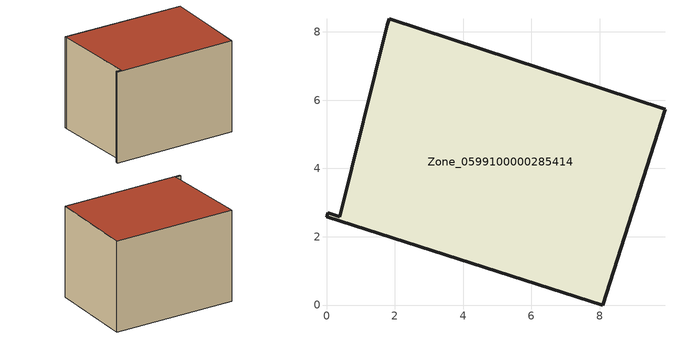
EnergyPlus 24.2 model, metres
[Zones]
Zone_0599100000285414
 floor ground (C_G): 0,2.59 0.04,2.7 0.39,2.59 1.78,8.21 1.83,8.38 9.91,5.74 8.09,0 z0
 wall outside (C_F): 1.83,8.38 1.78,8.21 0.39,2.59 0.04,2.7 0,2.59 8.09,0 9.91,5.74 1.83,8.38 z0:6.31
 roof outside (C_R): 1.78,8.21 0.39,2.59 0.04,2.7 0,2.59 8.09,0 9.91,5.74 1.83,8.38 z6.31
[BUILDING]
Pand.0599100000285414: North Axis=0; Terrain=City; Loads Convergence Tolerance Value=0.04; Temperature Convergence Tolerance Value=0.4; Solar Distribution=FullExterior; Maximum Number of Warmup Days=25; Minimum Number of Warmup Days=1
[Site:Location]
Rotterdam.The.Hague.AP_ZH_NLD Design_Conditions: Latitude=51.96; Longitude=4.45; Time Zone=1; Elevation=-4.5
[SITE:GROUNDTEMPERATURE:BUILDINGSURFACE]
18, 18, 18, 18, 18, 18, 18, 18, 18, 18, 18, 18
[MATERIAL] Thermal Absorptance=0.9; Solar Absorptance=0.7; Visible Absorptance=0.7
Name | Roughness | Thickness | Conductivity | Density | Specific Heat
G.TI.1946-1964 | MediumSmooth | 0.15 | 1 | 540 | 1210
F.TI.1946-1964 | Rough | 0.3 | 0.857143 | 1920 | 840
R.TI.1946-1964 | MediumRough | 0.2 | 0.277778 | 1500 | 1000
[CONSTRUCTION]
C_G: G.TI.1946-1964
C_F: F.TI.1946-1964
C_R: R.TI.1946-1964
[ZONE]
Zone_0599100000285414: Type=1; Multiplier=1; Ceiling Height=Autocalculate; Volume=Autocalculate; Floor Area=autocalculate; Part of Total Floor Area=Yes
[ZONEINFILTRATION:DESIGNFLOWRATE]
Infil_Zone_0599100000285414: Zone or ZoneList or Space or SpaceList=Zone_0599100000285414; Schedule=AlwaysOn; Design Flow Rate Calculation Method=Flow/Area; Flow Rate per Floor Area=0.003; Constant Term Coefficient=1; Temperature Term Coefficient=0; Velocity Term Coefficient=0; Velocity Squared Term Coefficient=0
[HVACTEMPLATE:ZONE:IDEALLOADSAIRSYSTEM]
Zone_0599100000285414: Maximum Heating Supply Air Temperature=50; Minimum Cooling Supply Air Temperature=13; Maximum Heating Supply Air Humidity Ratio=0.0156; Minimum Cooling Supply Air Humidity Ratio=0.0077; Heating Limit=NoLimit; Cooling Limit=NoLimit; Dehumidification Control Type=ConstantSensibleHeatRatio; Cooling Sensible Heat Ratio=0.7; Dehumidification Setpoint=60; Humidification Control Type=None; Humidification Setpoint=30; Outdoor Air Method=None; Outdoor Air Flow Rate per Person=0.00944; Outdoor Air Flow Rate per Zone Floor Area=0; Outdoor Air Flow Rate per Zone=0; Demand Controlled Ventilation Type=None; Outdoor Air Economizer Type=NoEconomizer; Heat Recovery Type=None; Sensible Heat Recovery Effectiveness=0.7; Latent Heat Recovery Effectiveness=0.65
[ZONECONTROL:THERMOSTAT]
ThermostatControl_Zone_0599100000285414: Zone or ZoneList=Zone_0599100000285414; Control Type Schedule=DualSetpointControlType; Control 1=Thermostat_Zone_0599100000285414; Temperature Difference Between Cutout And Setpoint=0
[THERMOSTATSETPOINT:DUALSETPOINT]
Thermostat_Zone_0599100000285414: Heating Setpoint Temperature Schedule=HeatingSetpoint_Zone_0599100000285414; Cooling Setpoint Temperature Schedule=CoolingSetpoint_Zone_0599100000285414
[SCHEDULE:COMPACT]
HeatingSetpoint_Zone_0599100000285414: Through: 12/31, For: AllDays, Until: 24:00, 21
CoolingSetpoint_Zone_0599100000285414: Through: 12/31, For: AllDays, Until: 24:00, 24
DualSetpointControlType: Through: 12/31, For: AllDays, Until: 24:00, 4
AlwaysOn: Through: 12/31, For: AllDays, Until: 24:00, 1
